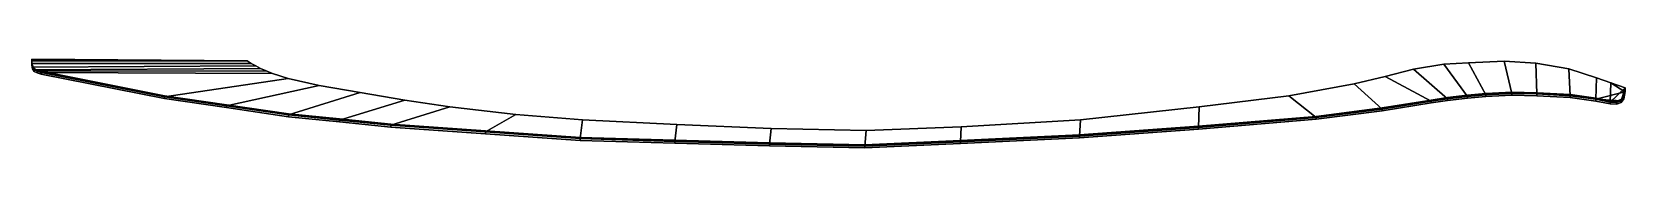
# Model space of a CAD drawing. Extents: x -288 to 289, y -32 to 0.
import ezdxf

# ---------------------------------------------------------------- set-up
doc = ezdxf.new("R2010")
doc.units = 0
doc.layers.add('METAL', color=192, linetype='CONTINUOUS')

msp = doc.modelspace()

# ---------------------------------------------------------------- meshes
at = {"layer": 'METAL'}
mesh = msp.add_polyface(dxfattribs=at)
corners = [(-210.39, -0.63, -6), (-208.94, -1.55, -6), (-288.5, -1.57, -6), (-288.5, 0, -6), (-288.5, -1.57, 5.93), (-208.94, -1.55, 5.93), (-210.39, -0.63, 5.93), (-288.5, 0, 5.93), (-207.28, -2.47, -6), (-288.29, -2.89, -6), (-288.29, -2.89, 5.93), (-207.28, -2.47, 5.93), (-287.66, -3.84, -6), (-205.55, -3.39, -6), (-287.66, -3.84, 5.93), (-205.55, -3.39, 5.93), (-203.49, -4.3, -6), (-286.62, -4.41, -6), (-286.62, -4.41, 5.93), (-203.49, -4.3, 5.93), (-285.15, -4.85, 5.93), (-201.23, -5.22, 5.93), (-288.5, 0, 5.93), (-210.39, -0.63, 5.93), (-210.39, -0.63, 4.69), (-288.5, -0.63, 4.69), (-210.39, -0.63, -6), (-288.5, 0, -6), (-288.5, -0.63, -4.76), (-210.39, -0.63, -4.76), (-288.5, -1.57, 5.93), (-288.5, 0, 5.93), (-288.5, -0.63, 4.69), (-288.5, -2.2, 4.69), (-288.5, 0, -6), (-288.5, -1.57, -6), (-288.5, -2.2, -4.76), (-288.5, -0.63, -4.76), (-286.62, -4.41, -6), (-285.15, -4.85, -6), (-285.15, -5.48, -4.76), (-286.62, -5.03, -4.76), (-285.15, -4.85, 5.93), (-286.62, -4.41, 5.93), (-286.62, -5.03, 4.69), (-285.15, -5.48, 4.69), (-287.66, -3.84, -6), (-286.62, -4.41, -6), (-286.62, -5.03, -4.76), (-287.66, -4.47, -4.76), (-286.62, -4.41, 5.93), (-287.66, -3.84, 5.93), (-287.66, -4.47, 4.69), (-286.62, -5.03, 4.69), (-288.29, -2.89, -6), (-287.66, -3.84, -6), (-287.66, -4.47, -4.76), (-288.29, -3.52, -4.76), (-287.66, -3.84, 5.93), (-288.29, -2.89, 5.93), (-288.29, -3.52, 4.69), (-287.66, -4.47, 4.69), (-288.5, -1.57, -6), (-288.29, -2.89, -6), (-288.29, -3.52, -4.76), (-288.5, -2.2, -4.76), (-288.29, -2.89, 5.93), (-288.5, -1.57, 5.93), (-288.5, -2.2, 4.69), (-288.29, -3.52, 4.69), (-285.15, -4.85, -6), (-240.42, -13.72, -6), (-240.42, -14.35, -4.76), (-285.15, -5.48, -4.76), (-240.42, -13.72, 5.93), (-285.15, -4.85, 5.93), (-285.15, -5.48, 4.69), (-240.42, -14.35, 4.69), (-288.5, -0.63, -2.64), (-288.5, -1.4, -2.64), (-285.15, -4.68, 2.58), (-285.15, -5.48, 4.69), (-286.62, -5.03, 4.69), (-286.62, -4.24, 2.58), (-286.62, -4.24, 2.58), (-286.62, -5.03, 4.69), (-287.66, -4.47, 4.69), (-287.66, -3.67, 2.58), (-287.66, -3.67, 2.58), (-287.66, -4.47, 4.69), (-288.29, -3.52, 4.69), (-288.29, -2.72, 2.58), (-288.29, -2.72, 2.58), (-288.29, -3.52, 4.69), (-288.5, -2.2, 4.69), (-288.5, -1.4, 2.58), (-240.42, -13.55, 2.58), (-240.42, -14.35, 4.69), (-285.15, -5.48, 4.69), (-285.15, -4.68, 2.58), (-288.5, -0.63, -2.64), (-288.5, -0.63, -0.53), (-210.39, -0.63, -0.53), (-288.5, -0.63, -0.53), (-288.5, -1.13, -0.53), (-288.5, -0.63, 2.58), (-288.5, -1.4, 2.58), (-285.15, -4.41, -0.53), (-285.15, -4.68, 2.58), (-286.62, -4.24, 2.58), (-286.62, -3.97, -0.53), (-285.15, -4.68, -2.64), (-285.15, -4.41, -0.53), (-286.62, -3.97, -0.53), (-286.62, -4.24, -2.64), (-285.15, -5.48, -4.76), (-285.15, -4.68, -2.64), (-286.62, -4.24, -2.64), (-286.62, -5.03, -4.76), (-286.62, -3.97, -0.53), (-286.62, -4.24, 2.58), (-287.66, -3.67, 2.58), (-287.66, -3.4, -0.53), (-286.62, -4.24, -2.64), (-286.62, -3.97, -0.53), (-287.66, -3.4, -0.53), (-287.66, -3.67, -2.64), (-286.62, -5.03, -4.76), (-286.62, -4.24, -2.64), (-287.66, -3.67, -2.64), (-287.66, -4.47, -4.76), (-287.66, -3.4, -0.53), (-287.66, -3.67, 2.58), (-288.29, -2.72, 2.58), (-288.29, -2.46, -0.53), (-287.66, -3.67, -2.64), (-287.66, -3.4, -0.53), (-288.29, -2.46, -0.53), (-288.29, -2.72, -2.64), (-287.66, -4.47, -4.76), (-287.66, -3.67, -2.64), (-288.29, -2.72, -2.64), (-288.29, -3.52, -4.76), (-288.29, -2.46, -0.53), (-288.29, -2.72, 2.58), (-288.5, -1.4, 2.58), (-288.5, -1.13, -0.53), (-288.29, -2.72, -2.64), (-288.29, -2.46, -0.53), (-288.5, -1.13, -0.53), (-288.5, -1.4, -2.64), (-288.29, -3.52, -4.76), (-288.29, -2.72, -2.64), (-288.5, -1.4, -2.64), (-288.5, -2.2, -4.76), (-240.42, -13.28, -0.53), (-240.42, -13.55, 2.58), (-285.15, -4.68, 2.58), (-285.15, -4.41, -0.53), (-240.42, -13.55, -2.64), (-240.42, -13.28, -0.53), (-285.15, -4.41, -0.53), (-285.15, -4.68, -2.64), (-240.42, -14.35, -4.76), (-240.42, -13.55, -2.64), (-285.15, -4.68, -2.64), (-285.15, -5.48, -4.76), (-288.5, -0.63, 2.58)]
mesh.append_faces([[corners[k] for k in face] for face in [(0, 1, 2, 3), (4, 5, 6, 7), (1, 8, 9, 2), (10, 11, 5, 4), (12, 9, 8, 13), (14, 15, 11, 10), (13, 16, 17, 12), (18, 19, 15, 14), (20, 21, 19, 18), (22, 23, 24, 25), (26, 27, 28, 29), (30, 31, 32, 33), (34, 35, 36, 37), (38, 39, 40, 41), (42, 43, 44, 45), (46, 47, 48, 49), (50, 51, 52, 53), (54, 55, 56, 57), (58, 59, 60, 61), (62, 63, 64, 65), (66, 67, 68, 69), (70, 71, 72, 73), (74, 75, 76, 77), (78, 37, 36, 79), (80, 81, 82, 83), (84, 85, 86, 87), (88, 89, 90, 91), (92, 93, 94, 95), (96, 97, 98, 99), (100, 101, 102, 28), (103, 78, 79, 104), (105, 103, 104, 106), (32, 105, 106, 33), (107, 108, 109, 110), (111, 112, 113, 114), (115, 116, 117, 118), (119, 120, 121, 122), (123, 124, 125, 126), (127, 128, 129, 130), (131, 132, 133, 134), (135, 136, 137, 138), (139, 140, 141, 142), (143, 144, 145, 146), (147, 148, 149, 150), (151, 152, 153, 154), (155, 156, 157, 158), (159, 160, 161, 162), (163, 164, 165, 166), (167, 25, 24, 101)]])
mesh = msp.add_polyface(dxfattribs=at)
corners = [(-205.55, -3.39, -0.53), (-207.28, -2.47, -0.53), (-207.28, -2.47, 4.69), (-205.55, -3.39, 4.69), (-285.15, -4.85, -6), (-201.23, -5.22, -6), (-195.58, -7.08, -6), (-240.42, -13.72, -6), (-201.23, -5.22, 5.93), (-285.15, -4.85, 5.93), (-240.42, -13.72, 5.93), (-195.58, -7.08, 5.93), (-201.23, -5.22, -0.53), (-195.58, -7.08, -0.53), (-195.58, -7.08, -4.76), (-201.23, -5.22, -4.76), (-184.31, -9.61, -6), (-217.94, -17, -6), (-217.94, -17, 5.93), (-184.31, -9.61, 5.93), (-195.58, -7.08, -0.53), (-184.31, -9.61, -0.53), (-184.31, -9.61, -4.76), (-195.58, -7.08, -4.76), (-201.23, -5.22, -0.53), (-203.49, -4.3, -0.53), (-203.49, -4.3, 4.69), (-201.23, -5.22, 4.69), (-210.39, -0.63, -0.53), (-208.94, -1.55, -0.53), (-208.94, -1.55, -4.76), (-210.39, -0.63, -4.76), (-207.28, -2.47, -4.76), (-203.49, -4.3, -6), (-286.62, -4.41, -6), (-205.55, -3.39, -6), (-207.28, -2.47, -6), (-205.55, -3.39, -4.76), (-207.28, -2.47, 5.93), (-205.55, -3.39, 5.93), (-201.23, -5.22, 5.93), (-195.58, -7.08, 5.93), (-195.58, -7.08, 4.69), (-201.23, -5.22, 4.69), (-195.58, -7.08, -6), (-201.23, -5.22, -6), (-195.58, -7.08, 5.93), (-184.31, -9.61, 5.93), (-184.31, -9.61, 4.69), (-195.58, -7.08, 4.69), (-240.42, -14.35, -4.76), (-240.42, -13.72, -6), (-217.94, -17, -6), (-217.94, -17.62, -4.76), (-195.46, -20.28, 5.93), (-217.94, -17, 5.93), (-217.94, -17.62, 4.69), (-195.46, -20.9, 4.69), (-201.23, -5.22, -6), (-203.49, -4.3, -6), (-203.49, -4.3, -4.76), (-201.23, -5.22, -4.76), (-203.49, -4.3, 5.93), (-201.23, -5.22, 5.93), (-210.39, -0.63, 5.93), (-208.94, -1.55, 5.93), (-208.94, -1.55, 4.69), (-210.39, -0.63, 4.69), (-208.94, -1.55, -6), (-210.39, -0.63, -6), (-240.42, -14.35, 4.69), (-240.42, -13.55, 2.58), (-217.94, -16.83, 2.58), (-217.94, -17.62, 4.69), (-288.5, -0.63, -4.76), (-210.39, -0.63, -0.53), (-210.39, -0.63, -4.76), (-240.42, -13.28, -0.53), (-217.94, -16.56, -0.53), (-217.94, -16.83, 2.58), (-240.42, -13.55, 2.58), (-240.42, -13.55, -2.64), (-217.94, -16.83, -2.64), (-217.94, -16.56, -0.53), (-240.42, -13.28, -0.53), (-240.42, -14.35, -4.76), (-217.94, -17.62, -4.76), (-217.94, -16.83, -2.64), (-240.42, -13.55, -2.64), (-195.46, -19.84, -0.53), (-176.88, -21.72, -0.53), (-176.88, -21.98, 2.58), (-195.46, -20.1, 2.58), (-288.5, -0.63, -0.53), (-210.39, -0.63, 4.69), (-169.46, -12.14, -6), (-195.46, -20.28, -6), (-195.46, -20.28, 5.93), (-169.46, -12.14, 5.93), (-195.58, -7.08, -6), (-184.31, -9.61, -6), (-195.46, -20.28, -6), (-195.46, -20.9, -4.76), (-217.94, -17, 5.93), (-240.42, -13.72, 5.93), (-240.42, -14.35, 4.69), (-217.94, -17.62, 4.69), (-195.46, -20.1, 2.58), (-195.46, -20.9, 4.69), (-195.46, -19.84, -0.53), (-195.46, -20.1, 2.58), (-195.46, -20.1, -2.64), (-195.46, -19.84, -0.53), (-195.46, -20.9, -4.76), (-195.46, -20.1, -2.64)]
mesh.append_faces([[corners[k] for k in face] for face in [(0, 1, 2, 3), (4, 5, 6, 7), (8, 9, 10, 11), (12, 13, 14, 15), (6, 16, 17, 7), (11, 10, 18, 19), (20, 21, 22, 23), (24, 25, 26, 27), (25, 0, 3, 26), (28, 29, 30, 31), (29, 1, 32, 30), (33, 5, 4, 34), (35, 36, 32, 37), (38, 39, 3, 2), (40, 41, 42, 43), (44, 45, 15, 14), (46, 47, 48, 49), (50, 51, 52, 53), (54, 55, 56, 57), (58, 59, 60, 61), (62, 63, 27, 26), (59, 35, 37, 60), (39, 62, 26, 3), (64, 65, 66, 67), (68, 69, 31, 30), (65, 38, 2, 66), (36, 68, 30, 32), (37, 32, 1, 0), (43, 42, 13, 12), (49, 48, 21, 20), (61, 60, 25, 24), (60, 37, 0, 25), (67, 66, 29, 28), (66, 2, 1, 29), (70, 71, 72, 73), (74, 75, 76, 76), (77, 78, 79, 80), (81, 82, 83, 84), (85, 86, 87, 88), (89, 90, 91, 92), (93, 94, 75, 75), (16, 95, 96, 17), (97, 98, 19, 18), (99, 23, 22, 100), (101, 102, 53, 52), (103, 104, 105, 106), (107, 108, 73, 72), (109, 110, 79, 78), (111, 112, 83, 82), (86, 113, 114, 87)]])
mesh = msp.add_polyface(dxfattribs=at)
corners = [(201.34, -18.18, -6), (191.2, -8.92, -6), (202.39, -6.33, -6), (219.12, -15.3, -6), (191.2, -8.92, 5.93), (201.34, -18.18, 5.93), (219.12, -15.3, 5.93), (202.39, -6.33, 5.93), (212.67, -3.7, -6), (224.94, -14.4, -6), (224.94, -14.4, 5.93), (212.67, -3.7, 5.93), (202.39, -6.33, -0.53), (212.67, -3.7, -0.53), (212.67, -3.7, -4.76), (202.39, -6.33, -4.76), (223.68, -1.89, -6), (232.22, -13.51, -6), (232.22, -13.51, 5.93), (223.68, -1.89, 5.93), (212.67, -3.7, -0.53), (223.68, -1.89, -0.53), (223.68, -1.89, -4.76), (212.67, -3.7, -4.76), (232.58, -1.37, -6), (238.86, -12.94, -6), (238.86, -12.94, 5.93), (232.58, -1.37, 5.93), (223.68, -1.89, -0.53), (232.58, -1.37, -0.53), (232.58, -1.37, -4.76), (223.68, -1.89, -4.76), (232.58, -1.37, -0.53), (245.56, -0.74, -0.53), (245.56, -0.74, -4.76), (232.58, -1.37, -4.76), (191.2, -8.92, 5.93), (202.39, -6.33, 5.93), (202.39, -6.33, 4.69), (191.2, -8.92, 4.69), (202.39, -6.33, -6), (191.2, -8.92, -6), (191.2, -8.92, -4.76), (202.39, -6.33, -4.76), (201.34, -18.18, -6), (219.12, -15.3, -6), (219.12, -15.92, -4.76), (201.34, -18.8, -4.76), (219.12, -15.3, 5.93), (201.34, -18.18, 5.93), (201.34, -18.8, 4.69), (219.12, -15.92, 4.69), (202.39, -6.33, 5.93), (212.67, -3.7, 5.93), (212.67, -3.7, 4.69), (202.39, -6.33, 4.69), (212.67, -3.7, -6), (202.39, -6.33, -6), (219.12, -15.3, -6), (224.94, -14.4, -6), (224.94, -15.03, -4.76), (219.12, -15.92, -4.76), (224.94, -14.4, 5.93), (219.12, -15.3, 5.93), (219.12, -15.92, 4.69), (224.94, -15.03, 4.69), (212.67, -3.7, 5.93), (223.68, -1.89, 5.93), (223.68, -1.89, 4.69), (212.67, -3.7, 4.69), (223.68, -1.89, -6), (212.67, -3.7, -6), (224.94, -14.4, -6), (232.22, -13.51, -6), (232.22, -14.13, -4.76), (224.94, -15.03, -4.76), (232.22, -13.51, 5.93), (224.94, -14.4, 5.93), (224.94, -15.03, 4.69), (232.22, -14.13, 4.69), (223.68, -1.89, 5.93), (232.58, -1.37, 5.93), (232.58, -1.37, 4.69), (223.68, -1.89, 4.69), (232.58, -1.37, -6), (223.68, -1.89, -6), (232.22, -13.51, -6), (238.86, -12.94, -6), (238.86, -13.57, -4.76), (232.22, -14.13, -4.76), (238.86, -12.94, 5.93), (232.22, -13.51, 5.93), (232.22, -14.13, 4.69), (238.86, -13.57, 4.69), (232.58, -1.37, 5.93), (245.56, -0.74, 5.93), (245.56, -0.74, 4.69), (232.58, -1.37, 4.69), (245.56, -0.74, -6), (232.58, -1.37, -6), (191.2, -8.92, 4.69), (202.39, -6.33, 4.69), (202.39, -6.33, -0.53), (191.2, -8.92, -0.53), (202.39, -6.33, 4.69), (212.67, -3.7, 4.69), (212.67, -3.7, 4.69), (223.68, -1.89, 4.69), (219.12, -15.13, 2.58), (219.12, -15.92, 4.69), (201.34, -18.8, 4.69), (201.34, -18.01, 2.58), (224.94, -14.23, 2.58), (224.94, -15.03, 4.69), (219.12, -15.92, 4.69), (219.12, -15.13, 2.58), (232.22, -13.34, 2.58), (232.22, -14.13, 4.69), (224.94, -15.03, 4.69), (224.94, -14.23, 2.58), (238.86, -12.77, 2.58), (238.86, -13.57, 4.69), (232.22, -14.13, 4.69), (232.22, -13.34, 2.58), (219.12, -14.86, -0.53), (219.12, -15.13, 2.58), (201.34, -18.01, 2.58), (201.34, -17.74, -0.53), (219.12, -15.13, -2.64), (219.12, -14.86, -0.53), (201.34, -17.74, -0.53), (201.34, -18.01, -2.64), (219.12, -15.92, -4.76), (219.12, -15.13, -2.64), (201.34, -18.01, -2.64), (201.34, -18.8, -4.76), (224.94, -13.96, -0.53), (224.94, -14.23, 2.58), (219.12, -15.13, 2.58), (219.12, -14.86, -0.53), (224.94, -14.23, -2.64), (224.94, -13.96, -0.53), (219.12, -14.86, -0.53), (219.12, -15.13, -2.64), (224.94, -15.03, -4.76), (224.94, -14.23, -2.64), (219.12, -15.13, -2.64), (219.12, -15.92, -4.76), (232.22, -13.07, -0.53), (232.22, -13.34, 2.58), (224.94, -14.23, 2.58), (224.94, -13.96, -0.53), (232.22, -13.34, -2.64), (232.22, -13.07, -0.53), (224.94, -13.96, -0.53), (224.94, -14.23, -2.64), (232.22, -14.13, -4.76), (232.22, -13.34, -2.64), (224.94, -14.23, -2.64), (224.94, -15.03, -4.76), (238.86, -12.5, -0.53), (238.86, -12.77, 2.58), (232.22, -13.34, 2.58), (232.22, -13.07, -0.53), (238.86, -12.77, -2.64), (238.86, -12.5, -0.53), (232.22, -13.07, -0.53), (232.22, -13.34, -2.64), (238.86, -13.57, -4.76), (238.86, -12.77, -2.64), (232.22, -13.34, -2.64), (232.22, -14.13, -4.76)]
mesh.append_faces([[corners[k] for k in face] for face in [(0, 1, 2, 3), (4, 5, 6, 7), (3, 2, 8, 9), (7, 6, 10, 11), (12, 13, 14, 15), (9, 8, 16, 17), (11, 10, 18, 19), (20, 21, 22, 23), (17, 16, 24, 25), (19, 18, 26, 27), (28, 29, 30, 31), (32, 33, 34, 35), (36, 37, 38, 39), (40, 41, 42, 43), (44, 45, 46, 47), (48, 49, 50, 51), (52, 53, 54, 55), (56, 57, 15, 14), (58, 59, 60, 61), (62, 63, 64, 65), (66, 67, 68, 69), (70, 71, 23, 22), (72, 73, 74, 75), (76, 77, 78, 79), (80, 81, 82, 83), (84, 85, 31, 30), (86, 87, 88, 89), (90, 91, 92, 93), (94, 95, 96, 97), (98, 99, 35, 34), (100, 101, 102, 103), (104, 105, 13, 12), (106, 107, 21, 20), (83, 82, 29, 28), (108, 109, 110, 111), (112, 113, 114, 115), (116, 117, 118, 119), (120, 121, 122, 123), (124, 125, 126, 127), (128, 129, 130, 131), (132, 133, 134, 135), (136, 137, 138, 139), (140, 141, 142, 143), (144, 145, 146, 147), (148, 149, 150, 151), (152, 153, 154, 155), (156, 157, 158, 159), (160, 161, 162, 163), (164, 165, 166, 167), (168, 169, 170, 171)]])
mesh = msp.add_polyface(dxfattribs=at)
corners = [(238.86, -12.94, -6), (232.58, -1.37, -6), (245.56, -0.74, -6), (248.3, -12.46, -6), (232.58, -1.37, 5.93), (238.86, -12.94, 5.93), (248.3, -12.46, 5.93), (245.56, -0.74, 5.93), (257.03, -1.45, -6), (257.42, -12.65, -6), (257.42, -12.65, 5.93), (257.03, -1.45, 5.93), (245.56, -0.74, -0.53), (257.03, -1.45, -0.53), (257.03, -1.45, -4.76), (245.56, -0.74, -4.76), (269.06, -3.55, -6), (269.44, -13.33, -6), (269.44, -13.33, 5.93), (269.06, -3.55, 5.93), (257.03, -1.45, -0.53), (269.06, -3.55, -0.53), (269.06, -3.55, -4.76), (257.03, -1.45, -4.76), (279.05, -6.81, -6), (278.82, -14.59, -6), (278.82, -14.59, 5.93), (279.05, -6.81, 5.93), (269.06, -3.55, -0.53), (279.05, -6.81, -0.53), (279.05, -6.81, -4.76), (269.06, -3.55, -4.76), (238.86, -12.94, -6), (248.3, -12.46, -6), (248.3, -13.09, -4.76), (238.86, -13.57, -4.76), (248.3, -12.46, 5.93), (238.86, -12.94, 5.93), (238.86, -13.57, 4.69), (248.3, -13.09, 4.69), (245.56, -0.74, 5.93), (257.03, -1.45, 5.93), (257.03, -1.45, 4.69), (245.56, -0.74, 4.69), (257.03, -1.45, -6), (245.56, -0.74, -6), (248.3, -12.46, -6), (257.42, -12.65, -6), (257.42, -13.28, -4.76), (248.3, -13.09, -4.76), (257.42, -12.65, 5.93), (248.3, -12.46, 5.93), (248.3, -13.09, 4.69), (257.42, -13.28, 4.69), (257.03, -1.45, 5.93), (269.06, -3.55, 5.93), (269.06, -3.55, 4.69), (257.03, -1.45, 4.69), (269.06, -3.55, -6), (257.03, -1.45, -6), (257.42, -12.65, -6), (269.44, -13.33, -6), (269.44, -13.96, -4.76), (257.42, -13.28, -4.76), (269.44, -13.33, 5.93), (257.42, -12.65, 5.93), (257.42, -13.28, 4.69), (269.44, -13.96, 4.69), (269.06, -3.55, 5.93), (279.05, -6.81, 5.93), (279.05, -6.81, 4.69), (269.06, -3.55, 4.69), (279.05, -6.81, -6), (269.06, -3.55, -6), (269.06, -3.55, -4.76), (279.05, -6.81, -4.76), (269.44, -13.33, -6), (278.82, -14.59, -6), (278.82, -15.21, -4.76), (269.44, -13.96, -4.76), (278.82, -14.59, 5.93), (269.44, -13.33, 5.93), (269.44, -13.96, 4.69), (278.82, -15.21, 4.69), (278.82, -15.21, -4.76), (278.82, -14.59, -6), (284.04, -15.59, -6), (284.04, -16.21, -4.76), (232.58, -1.37, 4.69), (245.56, -0.74, 4.69), (245.56, -0.74, -0.53), (232.58, -1.37, -0.53), (248.3, -12.29, 2.58), (248.3, -13.09, 4.69), (238.86, -13.57, 4.69), (238.86, -12.77, 2.58), (257.42, -12.48, 2.58), (257.42, -13.28, 4.69), (248.3, -13.09, 4.69), (248.3, -12.29, 2.58), (269.44, -13.16, 2.58), (269.44, -13.96, 4.69), (257.42, -13.28, 4.69), (257.42, -12.48, 2.58), (278.82, -14.42, 2.58), (278.82, -15.21, 4.69), (269.44, -13.96, 4.69), (269.44, -13.16, 2.58), (284.04, -15.41, 2.58), (284.04, -16.21, 4.69), (278.82, -15.21, 4.69), (278.82, -14.42, 2.58), (248.3, -12.02, -0.53), (248.3, -12.29, 2.58), (238.86, -12.77, 2.58), (238.86, -12.5, -0.53), (248.3, -12.29, -2.64), (248.3, -12.02, -0.53), (238.86, -12.5, -0.53), (238.86, -12.77, -2.64), (248.3, -13.09, -4.76), (248.3, -12.29, -2.64), (238.86, -12.77, -2.64), (238.86, -13.57, -4.76), (257.42, -12.22, -0.53), (257.42, -12.48, 2.58), (248.3, -12.29, 2.58), (248.3, -12.02, -0.53), (257.42, -12.48, -2.64), (257.42, -12.22, -0.53), (248.3, -12.02, -0.53), (248.3, -12.29, -2.64), (257.42, -13.28, -4.76), (257.42, -12.48, -2.64), (248.3, -12.29, -2.64), (248.3, -13.09, -4.76), (269.44, -12.89, -0.53), (269.44, -13.16, 2.58), (257.42, -12.48, 2.58), (257.42, -12.22, -0.53), (269.44, -13.16, -2.64), (269.44, -12.89, -0.53), (257.42, -12.22, -0.53), (257.42, -12.48, -2.64), (269.44, -13.96, -4.76), (269.44, -13.16, -2.64), (257.42, -12.48, -2.64), (257.42, -13.28, -4.76), (278.82, -14.15, -0.53), (278.82, -14.42, 2.58), (269.44, -13.16, 2.58), (269.44, -12.89, -0.53), (278.82, -14.42, -2.64), (278.82, -14.15, -0.53), (269.44, -12.89, -0.53), (269.44, -13.16, -2.64), (278.82, -15.21, -4.76), (278.82, -14.42, -2.64), (269.44, -13.16, -2.64), (269.44, -13.96, -4.76), (284.04, -15.41, -2.64), (284.04, -15.15, -0.53), (278.82, -14.15, -0.53), (278.82, -14.42, -2.64), (284.04, -16.21, -4.76), (284.04, -15.41, -2.64), (278.82, -14.42, -2.64), (278.82, -15.21, -4.76)]
mesh.append_faces([[corners[k] for k in face] for face in [(0, 1, 2, 3), (4, 5, 6, 7), (3, 2, 8, 9), (7, 6, 10, 11), (12, 13, 14, 15), (9, 8, 16, 17), (11, 10, 18, 19), (20, 21, 22, 23), (17, 16, 24, 25), (19, 18, 26, 27), (28, 29, 30, 31), (32, 33, 34, 35), (36, 37, 38, 39), (40, 41, 42, 43), (44, 45, 15, 14), (46, 47, 48, 49), (50, 51, 52, 53), (54, 55, 56, 57), (58, 59, 23, 22), (60, 61, 62, 63), (64, 65, 66, 67), (68, 69, 70, 71), (72, 73, 74, 75), (76, 77, 78, 79), (80, 81, 82, 83), (84, 85, 86, 87), (88, 89, 90, 91), (43, 42, 13, 12), (57, 56, 21, 20), (71, 70, 29, 28), (92, 93, 94, 95), (96, 97, 98, 99), (100, 101, 102, 103), (104, 105, 106, 107), (108, 109, 110, 111), (112, 113, 114, 115), (116, 117, 118, 119), (120, 121, 122, 123), (124, 125, 126, 127), (128, 129, 130, 131), (132, 133, 134, 135), (136, 137, 138, 139), (140, 141, 142, 143), (144, 145, 146, 147), (148, 149, 150, 151), (152, 153, 154, 155), (156, 157, 158, 159), (160, 161, 162, 163), (164, 165, 166, 167)]])
mesh = msp.add_polyface(dxfattribs=at)
corners = [(-169.46, -12.14, -6), (-153.27, -14.85, -6), (-176.88, -22.15, -6), (-195.46, -20.28, -6), (-169.46, -12.14, 5.93), (-195.46, -20.28, 5.93), (-176.88, -22.15, 5.93), (-153.27, -14.85, 5.93), (-169.46, -12.14, -0.53), (-153.27, -14.85, -0.53), (-153.27, -14.85, -4.76), (-169.46, -12.14, -4.76), (-169.46, -12.14, -6), (-184.31, -9.61, -6), (-184.31, -9.61, -4.76), (-169.46, -12.14, -4.76), (-169.46, -12.14, 5.93), (-153.27, -14.85, 5.93), (-153.27, -14.85, 4.69), (-169.46, -12.14, 4.69), (-136.85, -17.37, -6), (-153.27, -14.85, -6), (-153.27, -14.85, -4.76), (-136.85, -17.37, -4.76), (-195.46, -20.9, -4.76), (-195.46, -20.28, -6), (-176.88, -22.15, -6), (-176.88, -22.78, -4.76), (-158.3, -24.03, 5.93), (-176.88, -22.15, 5.93), (-176.88, -22.78, 4.69), (-158.3, -24.66, 4.69), (-169.46, -12.14, 4.69), (-153.27, -14.85, 4.69), (-195.46, -20.9, 4.69), (-195.46, -20.1, 2.58), (-176.88, -21.98, 2.58), (-176.88, -22.78, 4.69), (-195.46, -20.1, -2.64), (-176.88, -21.98, -2.64), (-176.88, -21.72, -0.53), (-195.46, -19.84, -0.53), (-195.46, -20.9, -4.76), (-176.88, -22.78, -4.76), (-176.88, -21.98, -2.64), (-195.46, -20.1, -2.64), (-89.64, -28.87, -6), (-123.97, -26.45, -6), (-112.9, -20.12, -6), (-88.73, -22.07, -6), (-112.9, -20.12, 5.93), (-123.97, -26.45, 5.93), (-89.64, -28.87, 5.93), (-88.73, -22.07, 5.93), (-112.9, -20.12, -4.76), (-112.9, -20.12, -0.53), (-88.73, -22.07, -0.53), (-88.73, -22.07, -4.76), (-112.9, -20.12, 4.69), (-112.9, -20.12, 5.93), (-88.73, -22.07, 5.93), (-88.73, -22.07, 4.69), (-123.97, -27.08, -4.76), (-123.97, -26.45, -6), (-89.64, -28.87, -6), (-89.64, -29.5, -4.76), (-123.97, -26.45, 5.93), (-123.97, -27.08, 4.69), (-89.64, -29.5, 4.69), (-89.64, -28.87, 5.93), (-123.97, -27.08, 4.69), (-123.97, -26.28, 2.58), (-89.64, -28.7, 2.58), (-89.64, -29.5, 4.69), (-123.97, -26.28, 2.58), (-123.97, -26.02, -0.53), (-89.64, -28.44, -0.53), (-89.64, -28.7, 2.58), (-123.97, -26.02, -0.53), (-123.97, -26.28, -2.64), (-89.64, -28.7, -2.64), (-89.64, -28.44, -0.53), (-123.97, -26.28, -2.64), (-123.97, -27.08, -4.76), (-89.64, -29.5, -4.76), (-89.64, -28.7, -2.64), (-169.46, -12.14, -0.53), (-184.31, -9.61, -0.53), (-169.46, -12.14, 5.93), (-169.46, -12.14, 4.69), (-184.31, -9.61, 4.69), (-184.31, -9.61, 5.93), (-169.46, -12.14, 4.69), (-184.31, -9.61, 4.69), (-158.3, -24.03, -6), (-136.85, -17.37, -6), (-136.85, -17.37, 5.93), (-158.3, -24.03, 5.93), (-136.85, -17.37, -4.76), (-136.85, -17.37, -0.53), (-112.9, -20.12, -0.53), (-112.9, -20.12, -4.76), (-136.85, -17.37, 4.69), (-136.85, -17.37, 5.93), (-112.9, -20.12, 5.93), (-112.9, -20.12, 4.69), (-136.85, -17.37, -6), (-136.85, -17.37, -4.76), (-112.9, -20.12, -4.76), (-112.9, -20.12, -6), (-158.3, -24.66, -4.76), (-158.3, -24.03, -6), (-158.3, -24.03, 5.93), (-158.3, -24.66, 4.69), (-136.85, -17.37, -0.53), (-112.9, -20.12, -0.53), (-158.3, -24.66, 4.69), (-158.3, -23.86, 2.58), (-158.3, -23.86, 2.58), (-158.3, -23.59, -0.53), (-123.97, -26.02, -0.53), (-123.97, -26.28, 2.58), (-158.3, -23.59, -0.53), (-158.3, -23.86, -2.64), (-123.97, -26.28, -2.64), (-123.97, -26.02, -0.53), (-158.3, -23.86, -2.64), (-158.3, -24.66, -4.76), (-136.85, -17.37, -0.53), (-153.27, -14.85, -0.53), (-136.85, -17.37, 5.93), (-136.85, -17.37, 4.69), (-153.27, -14.85, 4.69), (-153.27, -14.85, 5.93), (-169.46, -12.14, -6), (-153.27, -14.85, -6), (-158.3, -24.03, -6), (-158.3, -24.66, -4.76), (-176.88, -22.78, -4.76), (-176.88, -22.15, -6), (-195.46, -20.28, 5.93), (-195.46, -20.9, 4.69), (-136.85, -17.37, 4.69), (-153.27, -14.85, 4.69), (-158.3, -23.86, 2.58), (-158.3, -24.66, 4.69), (-176.88, -22.78, 4.69), (-176.88, -21.98, 2.58), (-158.3, -23.59, -0.53), (-158.3, -23.86, 2.58), (-176.88, -21.98, 2.58), (-176.88, -21.72, -0.53), (-158.3, -23.86, -2.64), (-158.3, -23.59, -0.53), (-176.88, -21.72, -0.53), (-176.88, -21.98, -2.64), (-158.3, -24.66, -4.76), (-158.3, -23.86, -2.64)]
mesh.append_faces([[corners[k] for k in face] for face in [(0, 1, 2, 3), (4, 5, 6, 7), (8, 9, 10, 11), (12, 13, 14, 15), (16, 17, 18, 19), (20, 21, 22, 23), (24, 25, 26, 27), (28, 29, 30, 31), (32, 33, 9, 8), (34, 35, 36, 37), (38, 39, 40, 41), (42, 43, 44, 45), (46, 47, 48, 49), (50, 51, 52, 53), (54, 55, 56, 57), (58, 59, 60, 61), (62, 63, 64, 65), (66, 67, 68, 69), (70, 71, 72, 73), (74, 75, 76, 77), (78, 79, 80, 81), (82, 83, 84, 85), (86, 15, 14, 87), (88, 89, 90, 91), (92, 86, 87, 93), (47, 94, 95, 48), (96, 97, 51, 50), (98, 99, 100, 101), (102, 103, 104, 105), (106, 107, 108, 109), (110, 111, 63, 62), (112, 113, 67, 66), (114, 102, 105, 115), (116, 117, 71, 70), (118, 119, 120, 121), (122, 123, 124, 125), (126, 127, 83, 82), (1, 95, 94, 2), (97, 96, 7, 6), (128, 23, 22, 129), (130, 131, 132, 133), (134, 11, 10, 135), (136, 137, 138, 139), (29, 140, 141, 30), (142, 128, 129, 143), (144, 145, 146, 147), (148, 149, 150, 151), (152, 153, 154, 155), (43, 156, 157, 44)]])
mesh = msp.add_polyface(dxfattribs=at)
corners = [(48.32, -29.99, -6), (48.58, -24.52, -6), (91.82, -21.98, -6), (91.57, -27.95, -6), (48.58, -24.52, 5.93), (48.32, -29.99, 5.93), (91.57, -27.95, 5.93), (91.82, -21.98, 5.93), (48.58, -24.52, -0.53), (91.82, -21.98, -0.53), (91.82, -21.98, -4.76), (48.58, -24.52, -4.76), (134.89, -17.37, -6), (134.64, -24.82, -6), (134.64, -24.82, 5.93), (134.89, -17.37, 5.93), (91.82, -21.98, -0.53), (134.89, -17.37, -0.53), (134.89, -17.37, -4.76), (91.82, -21.98, -4.76), (167.39, -13.28, -6), (177.35, -21.23, -6), (134.89, -17.37, 5.93), (134.64, -24.82, 5.93), (177.35, -21.23, 5.93), (167.39, -13.28, 5.93), (134.89, -17.37, -0.53), (167.39, -13.28, -0.53), (167.39, -13.28, -4.76), (134.89, -17.37, -4.76), (191.2, -8.92, -6), (201.34, -18.18, -6), (201.34, -18.18, 5.93), (191.2, -8.92, 5.93), (167.39, -13.28, -0.53), (191.2, -8.92, -0.53), (191.2, -8.92, -4.76), (167.39, -13.28, -4.76), (191.2, -8.92, -0.53), (202.39, -6.33, -0.53), (202.39, -6.33, -4.76), (191.2, -8.92, -4.76), (48.58, -24.52, 5.93), (91.82, -21.98, 5.93), (91.82, -21.98, 4.69), (48.58, -24.52, 4.69), (91.82, -21.98, -6), (48.58, -24.52, -6), (48.32, -29.99, -6), (91.57, -27.95, -6), (91.57, -28.57, -4.76), (48.32, -30.62, -4.76), (91.57, -27.95, 5.93), (48.32, -29.99, 5.93), (48.32, -30.62, 4.69), (91.57, -28.57, 4.69), (91.82, -21.98, 5.93), (134.89, -17.37, 5.93), (134.89, -17.37, 4.69), (91.82, -21.98, 4.69), (134.89, -17.37, -6), (91.82, -21.98, -6), (91.82, -21.98, -4.76), (134.89, -17.37, -4.76), (91.57, -27.95, -6), (134.64, -24.82, -6), (134.64, -25.45, -4.76), (91.57, -28.57, -4.76), (134.64, -24.82, 5.93), (91.57, -27.95, 5.93), (91.57, -28.57, 4.69), (134.64, -25.45, 4.69), (134.89, -17.37, 5.93), (167.39, -13.28, 5.93), (167.39, -13.28, 4.69), (134.89, -17.37, 4.69), (167.39, -13.28, -6), (134.89, -17.37, -6), (134.64, -24.82, -6), (177.35, -21.23, -6), (177.35, -21.85, -4.76), (134.64, -25.45, -4.76), (177.35, -21.23, 5.93), (134.64, -24.82, 5.93), (134.64, -25.45, 4.69), (177.35, -21.85, 4.69), (167.39, -13.28, 5.93), (191.2, -8.92, 5.93), (191.2, -8.92, 4.69), (167.39, -13.28, 4.69), (191.2, -8.92, -6), (167.39, -13.28, -6), (177.35, -21.23, -6), (201.34, -18.18, -6), (201.34, -18.8, -4.76), (177.35, -21.85, -4.76), (201.34, -18.18, 5.93), (177.35, -21.23, 5.93), (177.35, -21.85, 4.69), (201.34, -18.8, 4.69), (134.89, -17.37, -0.53), (91.82, -21.98, -0.53), (134.89, -17.37, 4.69), (167.39, -13.28, 4.69), (167.39, -13.28, 4.69), (191.2, -8.92, 4.69), (91.57, -27.78, 2.58), (91.57, -28.57, 4.69), (48.32, -30.62, 4.69), (48.32, -29.82, 2.58), (134.64, -24.65, 2.58), (134.64, -25.45, 4.69), (91.57, -28.57, 4.69), (91.57, -27.78, 2.58), (177.35, -21.06, 2.58), (177.35, -21.85, 4.69), (134.64, -25.45, 4.69), (134.64, -24.65, 2.58), (201.34, -18.01, 2.58), (201.34, -18.8, 4.69), (177.35, -21.85, 4.69), (177.35, -21.06, 2.58), (91.57, -27.51, -0.53), (91.57, -27.78, 2.58), (48.32, -29.82, 2.58), (48.32, -29.55, -0.53), (91.57, -27.78, -2.64), (91.57, -27.51, -0.53), (48.32, -29.55, -0.53), (48.32, -29.82, -2.64), (91.57, -28.57, -4.76), (91.57, -27.78, -2.64), (48.32, -29.82, -2.64), (48.32, -30.62, -4.76), (134.64, -24.38, -0.53), (134.64, -24.65, 2.58), (91.57, -27.78, 2.58), (91.57, -27.51, -0.53), (134.64, -24.65, -2.64), (134.64, -24.38, -0.53), (91.57, -27.51, -0.53), (91.57, -27.78, -2.64), (134.64, -25.45, -4.76), (134.64, -24.65, -2.64), (91.57, -27.78, -2.64), (91.57, -28.57, -4.76), (177.35, -20.79, -0.53), (177.35, -21.06, 2.58), (134.64, -24.65, 2.58), (134.64, -24.38, -0.53), (177.35, -21.06, -2.64), (177.35, -20.79, -0.53), (134.64, -24.38, -0.53), (134.64, -24.65, -2.64), (177.35, -21.85, -4.76), (177.35, -21.06, -2.64), (134.64, -24.65, -2.64), (134.64, -25.45, -4.76), (201.34, -17.74, -0.53), (201.34, -18.01, 2.58), (177.35, -21.06, 2.58), (177.35, -20.79, -0.53), (201.34, -18.01, -2.64), (201.34, -17.74, -0.53), (177.35, -20.79, -0.53), (177.35, -21.06, -2.64), (201.34, -18.8, -4.76), (201.34, -18.01, -2.64), (177.35, -21.06, -2.64), (177.35, -21.85, -4.76)]
mesh.append_faces([[corners[k] for k in face] for face in [(0, 1, 2, 3), (4, 5, 6, 7), (8, 9, 10, 11), (3, 2, 12, 13), (7, 6, 14, 15), (16, 17, 18, 19), (13, 12, 20, 21), (22, 23, 24, 25), (26, 27, 28, 29), (21, 20, 30, 31), (25, 24, 32, 33), (34, 35, 36, 37), (38, 39, 40, 41), (42, 43, 44, 45), (46, 47, 11, 10), (48, 49, 50, 51), (52, 53, 54, 55), (56, 57, 58, 59), (60, 61, 62, 63), (64, 65, 66, 67), (68, 69, 70, 71), (72, 73, 74, 75), (76, 77, 29, 28), (78, 79, 80, 81), (82, 83, 84, 85), (86, 87, 88, 89), (90, 91, 37, 36), (92, 93, 94, 95), (96, 97, 98, 99), (45, 44, 9, 8), (59, 58, 100, 101), (102, 103, 27, 26), (104, 105, 35, 34), (106, 107, 108, 109), (110, 111, 112, 113), (114, 115, 116, 117), (118, 119, 120, 121), (122, 123, 124, 125), (126, 127, 128, 129), (130, 131, 132, 133), (134, 135, 136, 137), (138, 139, 140, 141), (142, 143, 144, 145), (146, 147, 148, 149), (150, 151, 152, 153), (154, 155, 156, 157), (158, 159, 160, 161), (162, 163, 164, 165), (166, 167, 168, 169)]])
mesh = msp.add_polyface(dxfattribs=at)
corners = [(278.82, -14.59, -6), (279.05, -6.81, -6), (284.24, -8.64, -6), (284.04, -15.59, -6), (278.82, -14.59, 5.93), (284.06, -15.59, 5.93), (286.32, -15.72, 5.93), (287.96, -15.14, 5.93), (278.82, -14.59, 5.93), (287.96, -15.14, 5.93), (288.98, -13.84, 5.93), (289.38, -11.83, 5.93), (279.05, -6.81, 5.93), (284.24, -8.64, 5.93), (289.43, -10.47, 5.93), (279.05, -6.81, -0.53), (284.24, -8.64, -0.53), (284.24, -8.64, -4.76), (279.05, -6.81, -4.76), (279.05, -6.81, 5.93), (284.24, -8.64, 5.93), (284.24, -8.64, 4.69), (279.05, -6.81, 4.69), (289.43, -10.47, -6), (284.24, -8.64, -6), (284.24, -8.64, -4.76), (289.43, -10.47, -4.76), (284.06, -15.59, 5.93), (278.82, -14.59, 5.93), (278.82, -15.21, 4.69), (284.04, -16.21, 4.69), (279.05, -6.81, 4.69), (284.24, -8.64, 4.69), (289.43, -10.47, -4.76), (289.36, -12.45, -4.76), (289.38, -11.83, -6), (289.43, -10.47, -6), (289.43, -10.47, 4.69), (289.43, -10.47, 5.93), (289.38, -11.83, 5.93), (289.36, -12.45, 4.69), (289.43, -10.47, -6), (289.38, -11.83, -6), (288.98, -13.84, -6), (287.96, -15.14, -6), (286.32, -15.72, -6), (289.43, -10.47, 5.93), (289.43, -10.47, 4.69), (284.24, -8.64, 4.69), (284.24, -8.64, 5.93), (279.05, -6.81, -6), (284.24, -8.64, -6), (289.43, -10.47, 2.58), (284.24, -8.64, -0.53), (289.39, -11.65, -2.64), (289.36, -12.45, -4.76), (289.43, -10.47, -4.76), (289.43, -10.47, -2.64), (289.43, -10.47, -0.53), (289.43, -10.47, -2.64), (284.04, -15.15, -0.53), (284.04, -15.41, 2.58), (278.82, -14.42, 2.58), (278.82, -14.15, -0.53), (289.39, -11.39, -0.53), (289.39, -11.65, -2.64), (289.43, -10.47, -2.64), (289.43, -10.47, -0.53), (289.39, -11.65, 2.58), (289.39, -11.39, -0.53), (289.43, -10.47, -0.53), (289.43, -10.47, 2.58), (289.36, -12.45, 4.69), (289.39, -11.65, 2.58), (289.43, -10.47, 2.58), (289.43, -10.47, 4.69), (286.32, -16.35, -4.76), (284.04, -16.21, -4.76), (284.04, -15.59, -6), (286.32, -15.72, -6), (286.32, -15.72, 5.93), (284.06, -15.59, 5.93), (284.04, -16.21, 4.69), (286.32, -16.35, 4.69), (288.98, -13.67, 2.58), (289.39, -11.65, 2.58), (289.36, -12.45, 4.69), (288.97, -14.47, 4.69), (288.97, -14.47, -4.76), (289.36, -12.45, -4.76), (289.39, -11.65, -2.64), (288.98, -13.67, -2.64), (288.98, -13.67, -2.64), (289.39, -11.65, -2.64), (289.39, -11.39, -0.53), (288.99, -13.41, -0.53), (288.99, -13.41, -0.53), (289.39, -11.39, -0.53), (289.39, -11.65, 2.58), (288.98, -13.67, 2.58), (287.96, -15.77, -4.76), (286.32, -16.35, -4.76), (286.32, -15.72, -6), (287.96, -15.14, -6), (288.97, -14.47, -4.76), (287.96, -15.77, -4.76), (287.96, -15.14, -6), (288.98, -13.84, -6), (289.36, -12.45, -4.76), (288.97, -14.47, -4.76), (288.98, -13.84, -6), (289.38, -11.83, -6), (287.96, -15.14, 5.93), (286.32, -15.72, 5.93), (286.32, -16.35, 4.69), (287.96, -15.77, 4.69), (288.98, -13.84, 5.93), (287.96, -15.14, 5.93), (287.96, -15.77, 4.69), (288.97, -14.47, 4.69), (289.38, -11.83, 5.93), (288.98, -13.84, 5.93), (288.97, -14.47, 4.69), (289.36, -12.45, 4.69), (287.96, -14.97, 2.58), (288.98, -13.67, 2.58), (288.97, -14.47, 4.69), (287.96, -15.77, 4.69), (286.32, -15.55, 2.58), (287.96, -14.97, 2.58), (287.96, -15.77, 4.69), (286.32, -16.35, 4.69), (284.04, -15.41, 2.58), (286.32, -15.55, 2.58), (286.32, -16.35, 4.69), (284.04, -16.21, 4.69), (287.96, -15.77, -4.76), (288.97, -14.47, -4.76), (288.98, -13.67, -2.64), (287.96, -14.97, -2.64), (286.32, -16.35, -4.76), (287.96, -15.77, -4.76), (287.96, -14.97, -2.64), (286.32, -15.55, -2.64), (284.04, -16.21, -4.76), (286.32, -16.35, -4.76), (286.32, -15.55, -2.64), (284.04, -15.41, -2.64), (287.96, -14.97, -2.64), (288.98, -13.67, -2.64), (288.99, -13.41, -0.53), (287.96, -14.7, -0.53), (286.32, -15.55, -2.64), (287.96, -14.97, -2.64), (287.96, -14.7, -0.53), (286.32, -15.29, -0.53), (284.04, -15.41, -2.64), (286.32, -15.55, -2.64), (286.32, -15.29, -0.53), (284.04, -15.15, -0.53), (287.96, -14.7, -0.53), (288.99, -13.41, -0.53), (288.98, -13.67, 2.58), (287.96, -14.97, 2.58), (286.32, -15.29, -0.53), (287.96, -14.7, -0.53), (287.96, -14.97, 2.58), (286.32, -15.55, 2.58), (284.04, -15.15, -0.53), (286.32, -15.29, -0.53), (286.32, -15.55, 2.58), (284.04, -15.41, 2.58)]
mesh.append_faces([[corners[k] for k in face] for face in [(0, 1, 2, 3), (4, 5, 6, 7), (8, 9, 10, 11), (12, 8, 11, 13), (11, 14, 13, 13), (15, 16, 17, 18), (19, 20, 21, 22), (23, 24, 25, 26), (27, 28, 29, 30), (31, 32, 16, 15), (33, 34, 35, 36), (37, 38, 39, 40), (41, 42, 43, 44), (41, 44, 45, 3), (2, 41, 3, 3), (46, 47, 48, 49), (50, 18, 17, 51), (48, 47, 52, 53), (54, 55, 56, 57), (58, 59, 53, 53), (60, 61, 62, 63), (64, 65, 66, 67), (68, 69, 70, 71), (72, 73, 74, 75), (76, 77, 78, 79), (80, 81, 82, 83), (84, 85, 86, 87), (88, 89, 90, 91), (92, 93, 94, 95), (96, 97, 98, 99), (100, 101, 102, 103), (104, 105, 106, 107), (108, 109, 110, 111), (112, 113, 114, 115), (116, 117, 118, 119), (120, 121, 122, 123), (124, 125, 126, 127), (128, 129, 130, 131), (132, 133, 134, 135), (136, 137, 138, 139), (140, 141, 142, 143), (144, 145, 146, 147), (148, 149, 150, 151), (152, 153, 154, 155), (156, 157, 158, 159), (160, 161, 162, 163), (164, 165, 166, 167), (168, 169, 170, 171), (52, 58, 53, 53), (59, 26, 25, 53)]])
mesh = msp.add_polyface(dxfattribs=at)
corners = [(-88.73, -22.07, -6), (-54.51, -23.75, -6), (-55.31, -29.88, -6), (-89.64, -28.87, -6), (-55.31, -29.88, 5.93), (-54.51, -23.75, 5.93), (-88.73, -22.07, 5.93), (-89.64, -28.87, 5.93), (-54.51, -23.75, -0.53), (-54.51, -23.75, -4.76), (-88.73, -22.07, -4.76), (-88.73, -22.07, -0.53), (-54.51, -23.75, 5.93), (-54.51, -23.75, 4.69), (-88.73, -22.07, 4.69), (-88.73, -22.07, 5.93), (-20.29, -25.17, -6), (-20.29, -25.17, -4.76), (14.14, -25.87, -4.76), (14.14, -25.87, -6), (-55.31, -29.88, -6), (-55.31, -30.5, -4.76), (-89.64, -29.5, -4.76), (-89.64, -28.87, -6), (-20.99, -30.88, 5.93), (-20.99, -31.51, 4.69), (13.67, -32.22, 4.69), (13.67, -31.59, 5.93), (-55.31, -29.71, 2.58), (-55.31, -30.5, 4.69), (-89.64, -29.5, 4.69), (-89.64, -28.7, 2.58), (-55.31, -29.44, -0.53), (-55.31, -29.71, 2.58), (-89.64, -28.7, 2.58), (-89.64, -28.44, -0.53), (-55.31, -29.71, -2.64), (-55.31, -29.44, -0.53), (-89.64, -28.44, -0.53), (-89.64, -28.7, -2.64), (-55.31, -30.5, -4.76), (-55.31, -29.71, -2.64), (-89.64, -28.7, -2.64), (-89.64, -29.5, -4.76), (14.14, -25.87, -6), (48.58, -24.52, -6), (48.32, -29.99, -6), (13.67, -31.59, -6), (-20.29, -25.17, -6), (-20.99, -30.88, -6), (48.32, -29.99, 5.93), (48.58, -24.52, 5.93), (14.14, -25.87, 5.93), (13.67, -31.59, 5.93), (-20.29, -25.17, 5.93), (-20.99, -30.88, 5.93), (48.58, -24.52, -0.53), (48.58, -24.52, -4.76), (14.14, -25.87, -4.76), (14.14, -25.87, -0.53), (14.14, -25.87, -0.53), (-20.29, -25.17, -0.53), (48.58, -24.52, 5.93), (48.58, -24.52, 4.69), (14.14, -25.87, 4.69), (14.14, -25.87, 5.93), (14.14, -25.87, 5.93), (14.14, -25.87, 4.69), (-20.29, -25.17, 4.69), (-20.29, -25.17, 5.93), (-112.9, -20.12, -6), (-112.9, -20.12, -4.76), (-88.73, -22.07, -4.76), (-88.73, -22.07, -6), (-54.51, -23.75, -6), (-54.51, -23.75, -4.76), (-20.29, -25.17, -4.76), (-20.29, -25.17, -6), (48.58, -24.52, -6), (14.14, -25.87, -6), (48.32, -29.99, -6), (48.32, -30.62, -4.76), (13.67, -32.22, -4.76), (13.67, -31.59, -6), (13.67, -31.59, -6), (13.67, -32.22, -4.76), (-20.99, -31.51, -4.76), (-20.99, -30.88, -6), (-55.31, -29.88, 5.93), (-55.31, -30.5, 4.69), (-20.99, -31.51, 4.69), (-20.99, -30.88, 5.93), (48.32, -30.62, 4.69), (48.32, -29.99, 5.93), (13.67, -31.59, 5.93), (13.67, -32.22, 4.69), (-112.9, -20.12, -0.53), (-112.9, -20.12, 4.69), (-88.73, -22.07, 4.69), (-88.73, -22.07, -0.53), (48.32, -29.82, 2.58), (48.32, -30.62, 4.69), (13.67, -32.22, 4.69), (13.67, -31.42, 2.58), (13.67, -31.42, 2.58), (13.67, -32.22, 4.69), (-20.99, -31.51, 4.69), (-20.99, -30.71, 2.58), (48.32, -29.55, -0.53), (48.32, -29.82, 2.58), (13.67, -31.42, 2.58), (13.67, -31.15, -0.53), (13.67, -31.15, -0.53), (13.67, -31.42, 2.58), (-20.99, -30.71, 2.58), (-20.99, -30.44, -0.53), (48.32, -29.82, -2.64), (48.32, -29.55, -0.53), (13.67, -31.15, -0.53), (13.67, -31.42, -2.64), (13.67, -31.42, -2.64), (13.67, -31.15, -0.53), (-20.99, -30.44, -0.53), (-20.99, -30.71, -2.64), (48.32, -30.62, -4.76), (48.32, -29.82, -2.64), (13.67, -31.42, -2.64), (13.67, -32.22, -4.76), (13.67, -32.22, -4.76), (13.67, -31.42, -2.64), (-20.99, -30.71, -2.64), (-20.99, -31.51, -4.76), (-20.99, -30.88, 5.93), (-20.29, -25.17, 5.93), (-20.29, -25.17, -0.53), (-20.29, -25.17, -4.76), (-54.51, -23.75, -4.76), (-54.51, -23.75, -0.53), (-20.29, -25.17, 5.93), (-20.29, -25.17, 4.69), (-54.51, -23.75, 4.69), (-54.51, -23.75, 5.93), (-20.99, -30.88, -6), (-20.99, -31.51, -4.76), (-20.99, -30.71, 2.58), (-20.99, -31.51, 4.69), (-20.99, -30.44, -0.53), (-20.99, -30.71, 2.58), (-55.31, -29.71, 2.58), (-55.31, -29.44, -0.53), (-20.99, -30.71, -2.64), (-20.99, -30.44, -0.53), (-55.31, -29.44, -0.53), (-55.31, -29.71, -2.64), (-20.99, -31.51, -4.76), (-20.99, -30.71, -2.64), (-88.73, -22.07, -6), (-88.73, -22.07, -4.76), (-54.51, -23.75, -4.76), (-54.51, -23.75, -6), (-89.64, -28.87, 5.93), (-89.64, -29.5, 4.69)]
mesh.append_faces([[corners[k] for k in face] for face in [(0, 1, 2, 3), (4, 5, 6, 7), (8, 9, 10, 11), (12, 13, 14, 15), (16, 17, 18, 19), (20, 21, 22, 23), (24, 25, 26, 27), (13, 8, 11, 14), (28, 29, 30, 31), (32, 33, 34, 35), (36, 37, 38, 39), (40, 41, 42, 43), (44, 45, 46, 47), (48, 44, 47, 49), (50, 51, 52, 53), (53, 52, 54, 55), (56, 57, 58, 59), (60, 18, 17, 61), (62, 63, 64, 65), (66, 67, 68, 69), (70, 71, 72, 73), (74, 75, 76, 77), (57, 78, 79, 58), (80, 81, 82, 83), (84, 85, 86, 87), (88, 89, 90, 91), (92, 93, 94, 95), (63, 56, 59, 64), (67, 60, 61, 68), (96, 97, 98, 99), (100, 101, 102, 103), (104, 105, 106, 107), (108, 109, 110, 111), (112, 113, 114, 115), (116, 117, 118, 119), (120, 121, 122, 123), (124, 125, 126, 127), (128, 129, 130, 131), (1, 48, 49, 2), (132, 133, 5, 4), (134, 135, 136, 137), (138, 139, 140, 141), (142, 143, 21, 20), (139, 134, 137, 140), (144, 145, 29, 28), (146, 147, 148, 149), (150, 151, 152, 153), (154, 155, 41, 40), (156, 157, 158, 159), (160, 161, 89, 88)]])

doc.saveas('drawing.dxf')
